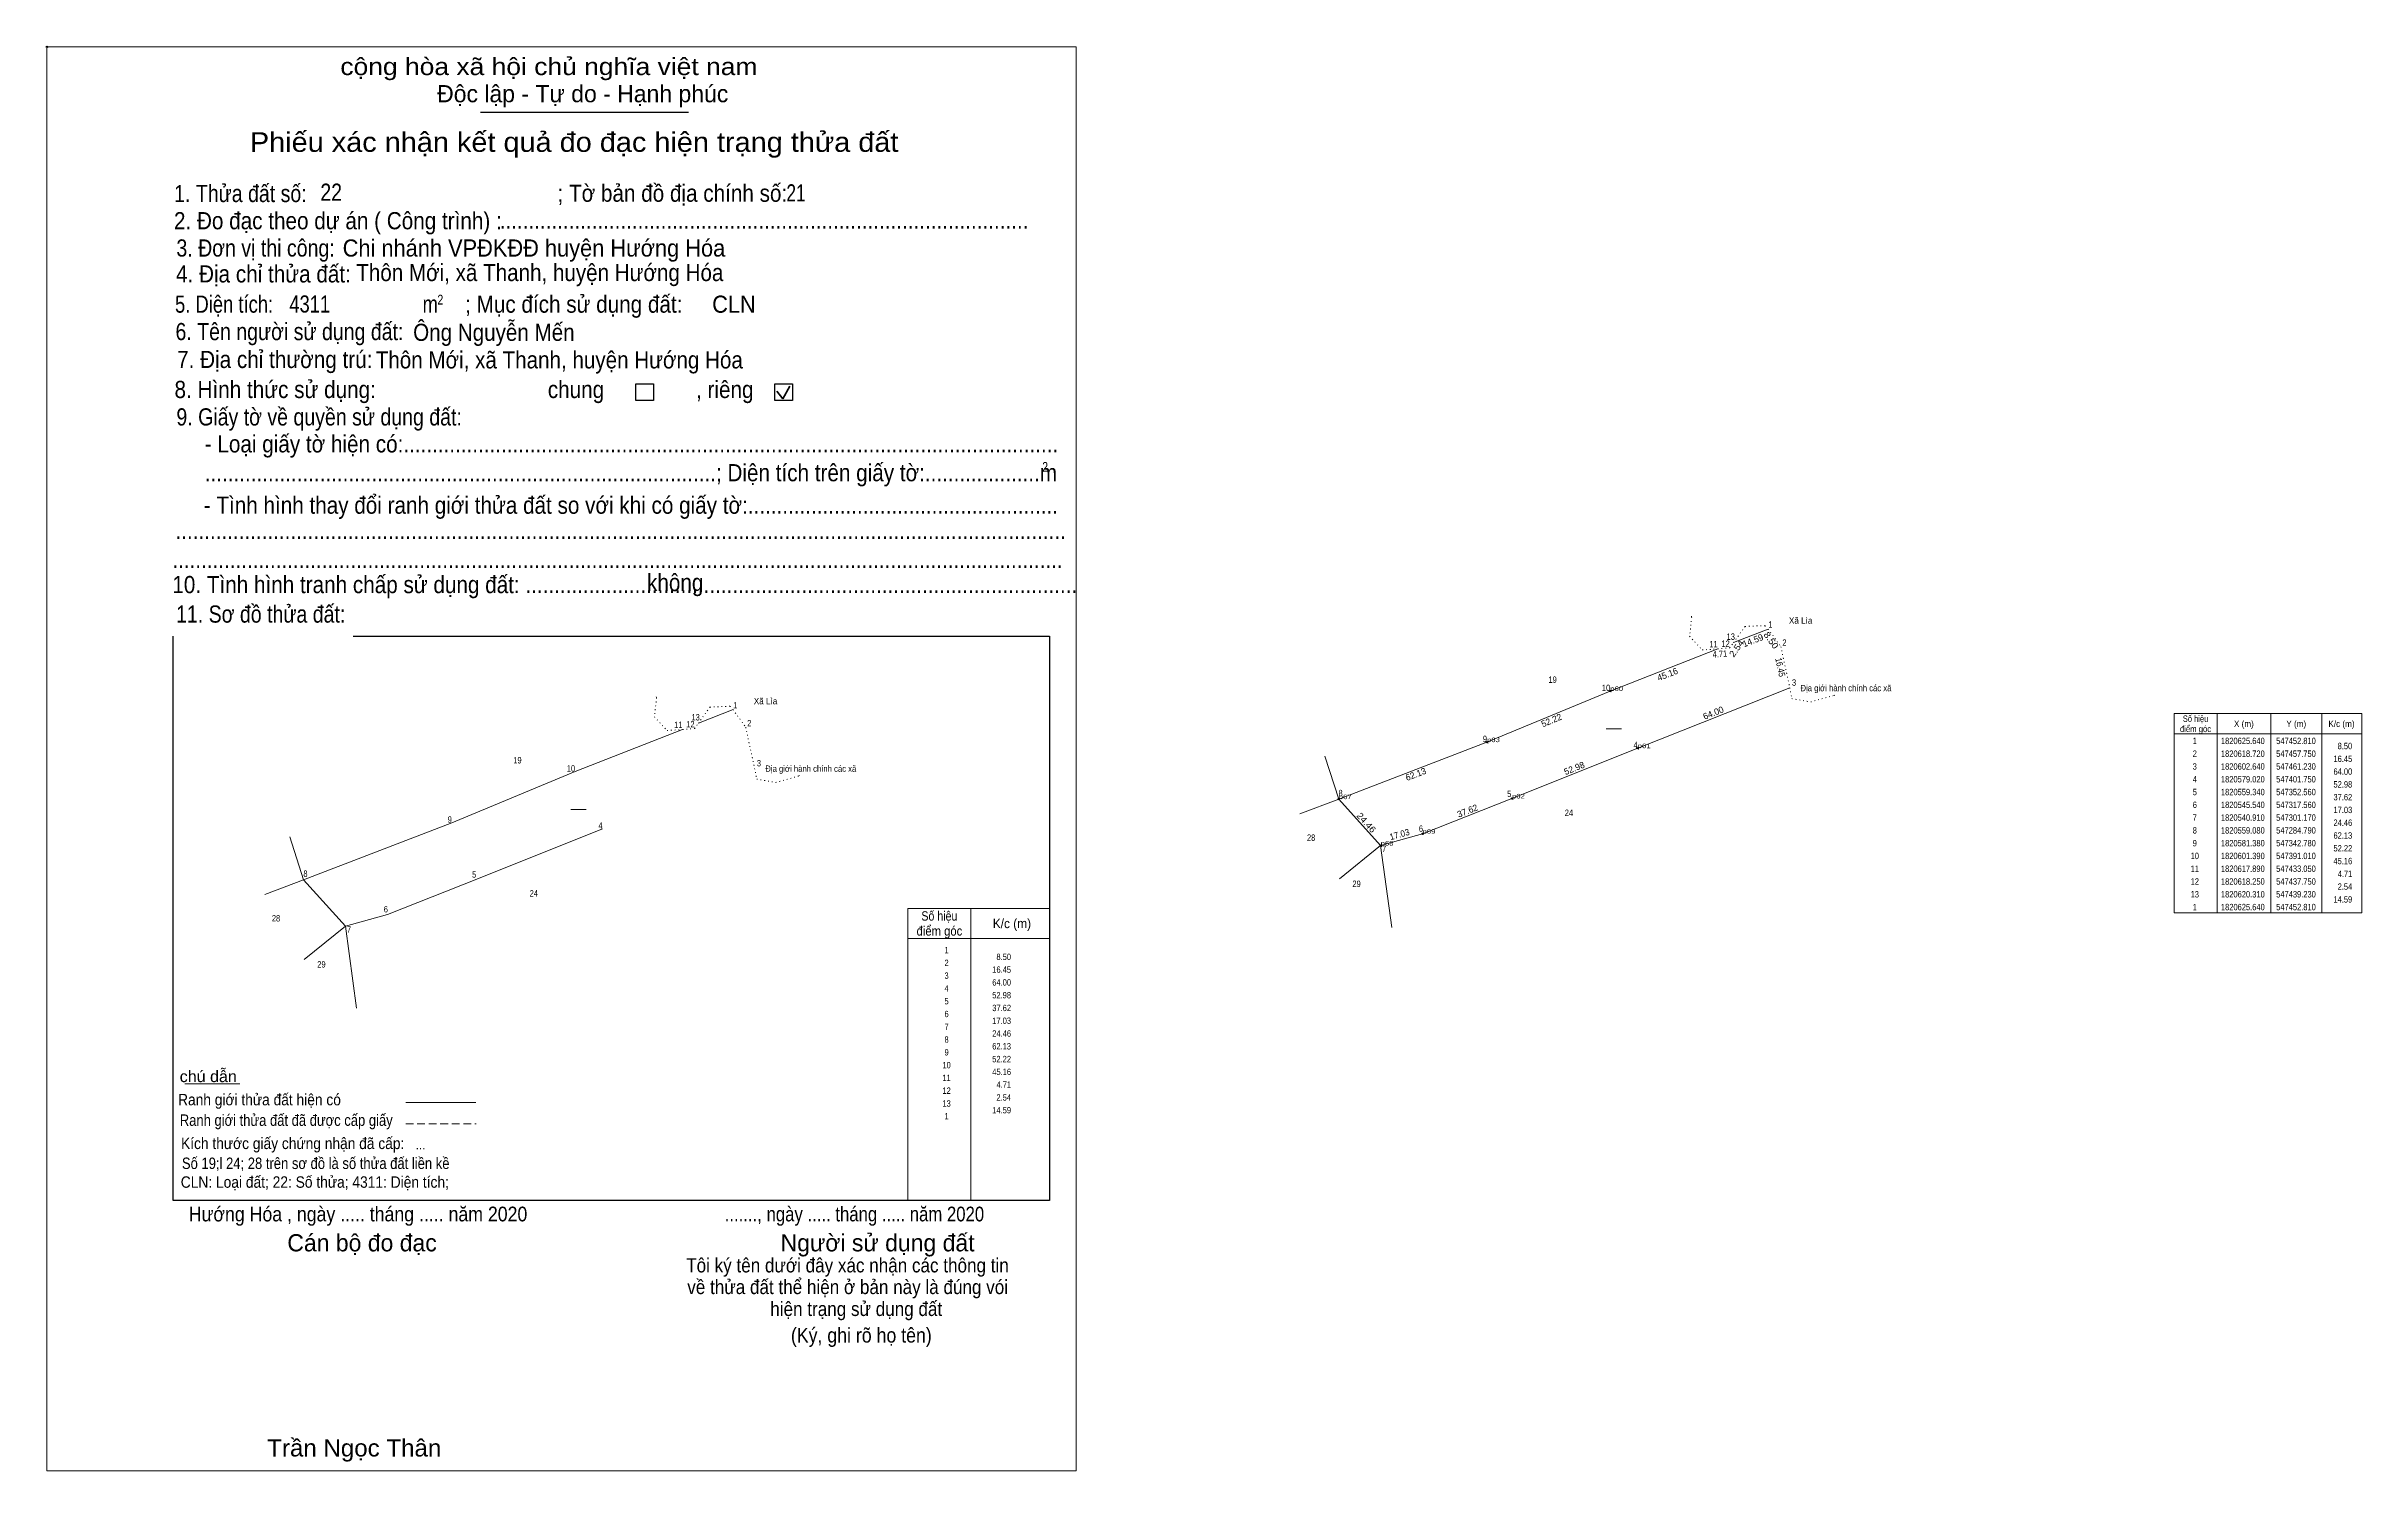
# Model space of a CAD drawing. Header units: metres. Extents: x 546779 to 547685, y 1820296 to 1820854.
import ezdxf
from ezdxf.enums import TextEntityAlignment as Align

# ---------------------------------------------------------------- set-up
doc = ezdxf.new("R2010")
doc.units = ezdxf.units.M
doc.header["$PDMODE"] = 32
doc.header["$PDSIZE"] = 0.5
doc.linetypes.add('DOTTED', pattern=[1.5, 0.3, -1.2])
doc.linetypes.add('MEDIUM_DASHED', pattern=[4.5, 3, -1.5])
for name, color, linetype, lineweight in [('10', 7, 'Continuous', 13), ('17', 7, 'Continuous', 13), ('2', 7, 'Continuous', 25), ('46', 7, 'DOTTED', 13), ('6', 7, 'Continuous', 13), ('63', 7, 'Continuous', 13)]:
    doc.layers.add(name, color=color, linetype=linetype, lineweight=lineweight)
doc.layers.add('12', color=7, linetype='Continuous')
doc.layers.add('7', color=7, linetype='Continuous')

msp = doc.modelspace()

# ---------------------------------------------------------------- linework, layer by layer
at = {"layer": '10'}
for p, q in [((547439.23, 1820620.31), (547452.81, 1820625.64)), ((547391.01, 1820601.39), (547433.05, 1820617.89)), ((547034.24, 1820588.78), (547047.82, 1820594.11)), ((546986.02, 1820569.86), (547028.06, 1820586.36)), ((547269.55, 1820553.36), (547284.79, 1820559.08)), ((547285.06, 1820527.89), (547301.17, 1820540.91)), ((547305.5, 1820508.86), (547301.17, 1820540.91)), ((546864.56, 1820521.83), (546879.8, 1820527.55)), ((546880.07, 1820496.36), (546896.18, 1820509.38)), ((546900.51, 1820477.33), (546896.18, 1820509.38))]:
    msp.add_line(p, q, dxfattribs=at)
for points in [[(547279.34, 1820575.84), (547284.79, 1820559.08), (547342.78, 1820581.38), (547391.01, 1820601.39)], [(547284.79, 1820559.08), (547301.17, 1820540.91), (547317.56, 1820545.54), (547352.56, 1820559.34), (547401.75, 1820579.02), (547461.23, 1820602.64)], [(546874.35, 1820544.31), (546879.8, 1820527.55), (546937.79, 1820549.85), (546986.02, 1820569.86)], [(546879.8, 1820527.55), (546896.18, 1820509.38), (546912.57, 1820514.01), (546947.57, 1820527.81), (546996.76, 1820547.49)]]:
    msp.add_lwpolyline(points, dxfattribs=at)
at = {"layer": '17'}
msp.add_line((546833.33, 1820447.68), (546854.83, 1820447.68), dxfattribs=at)
at = {"layer": '2'}
for p, q in [((546948.98, 1820827.8), (547030.42, 1820827.8)), ((546828.75, 1820402.13), (546828.75, 1820622.81)), ((546899.14, 1820622.81), (547138.97, 1820622.81)), ((547138.97, 1820622.81), (547171.58, 1820622.81)), ((547171.58, 1820622.81), (547171.58, 1820402.13))]:
    msp.add_line(p, q, dxfattribs=at)
at = {"layer": '2', "lineweight": 35}
for p, q in [((547067.29, 1820715.67), (547070.07, 1820720.66)), ((547064.99, 1820718.65), (547067.29, 1820715.67))]:
    msp.add_line(p, q, dxfattribs=at)
at = {"layer": '2', "lineweight": 13}
msp.add_lwpolyline([(546779.37, 1820853.35), (547182.07, 1820853.35), (547182.07, 1820296.37), (546779.37, 1820296.37)], close=True, dxfattribs=at)
at = {"layer": '2'}
for points in [[(547009.79, 1820721.52), (547016.7, 1820721.52), (547016.7, 1820715.07), (547009.79, 1820715.07)], [(547064.2, 1820721.52), (547071.12, 1820721.52), (547071.12, 1820715.07), (547064.2, 1820715.07)]]:
    msp.add_lwpolyline(points, close=True, dxfattribs=at)
msp.add_lwpolyline([(547171.58, 1820402.13), (546994.57, 1820402.13), (546828.75, 1820402.13)], dxfattribs=at)
msp.add_point((546779.37, 1820853.35), dxfattribs=at)
at = {"layer": '46'}
for p, q in [((547431.39, 1820617.77), (547432.86, 1820617.88)), ((547026.4, 1820586.24), (547027.87, 1820586.35))]:
    msp.add_line(p, q, dxfattribs=at)
for points in [[(547422.74, 1820630.63), (547422.89, 1820630.25), (547422.04, 1820622.78), (547427.02, 1820617.44), (547430.4, 1820617.69)], [(547433.05, 1820617.89), (547437.75, 1820618.25), (547439.34, 1820620.47)], [(547439.23, 1820620.31), (547443.76, 1820626.65), (547451.64, 1820626.95), (547452.51, 1820625.73)], [(547452.81, 1820625.64), (547457.75, 1820618.72), (547460.97, 1820603.96), (547461.23, 1820602.64)], [(547461.23, 1820602.64), (547462.06, 1820598.42), (547469.45, 1820597.13), (547478.57, 1820599.68), (547479.72, 1820600.19)], [(547017.75, 1820599.1), (547017.9, 1820598.72), (547017.05, 1820591.25), (547022.03, 1820585.91), (547025.41, 1820586.16)], [(547034.24, 1820588.78), (547038.77, 1820595.12), (547046.65, 1820595.42), (547047.52, 1820594.2)], [(547047.82, 1820594.11), (547052.76, 1820587.19), (547055.98, 1820572.43), (547056.24, 1820571.11)], [(547028.06, 1820586.36), (547032.76, 1820586.72), (547034.35, 1820588.94)], [(547056.24, 1820571.11), (547057.07, 1820566.89), (547064.46, 1820565.6), (547073.58, 1820568.15), (547074.73, 1820568.66)]]:
    msp.add_lwpolyline(points, dxfattribs=at)
at = {"layer": '6'}
msp.add_line((546919.8, 1820440.39), (546947.11, 1820440.39), dxfattribs=at)
at = {"layer": '6', "linetype": 'MEDIUM_DASHED'}
msp.add_line((546919.78, 1820432.06), (546947.25, 1820432.06), dxfattribs=at)
at = {"layer": '63'}
for p, q in [((547628.4, 1820592.57), (547628.4, 1820514.57)), ((547649.4, 1820592.57), (547649.4, 1820514.57)), ((547669.4, 1820592.57), (547669.4, 1820514.57)), ((547389.37, 1820586.53), (547395.37, 1820586.56)), ((547611.6, 1820584.57), (547685, 1820584.57)), ((546984.38, 1820555), (546990.38, 1820555.03)), ((547140.84, 1820516.33), (547140.84, 1820402.13)), ((547171.58, 1820516.33), (547171.58, 1820402.13)), ((547116.25, 1820504.62), (547171.58, 1820504.62))]:
    msp.add_line(p, q, dxfattribs=at)
msp.add_lwpolyline([(547611.6, 1820592.57), (547685, 1820592.57), (547685, 1820514.57), (547611.6, 1820514.57)], close=True, dxfattribs=at)
msp.add_lwpolyline([(547171.58, 1820402.13), (547116.25, 1820402.13), (547116.25, 1820516.33), (547171.58, 1820516.33)], dxfattribs=at)
at = {"layer": '7'}
for p in [(547391.01, 1820601.39), (547342.78, 1820581.38), (547401.75, 1820579.02), (547284.79, 1820559.08), (547352.56, 1820559.34), (547301.17, 1820540.91), (547317.56, 1820545.54)]:
    msp.add_point(p, dxfattribs=at)

# ---------------------------------------------------------------- texts
at = {"layer": '12', "width": 1.25}
for s, p in [('p60', (547391.01, 1820601.39)), ('p63', (547342.78, 1820581.38)), ('p61', (547401.75, 1820579.02)), ('p67', (547284.79, 1820559.08)), ('p62', (547352.56, 1820559.34)), ('p69', (547317.56, 1820545.54)), ('p68', (547301.17, 1820540.91))]:
    msp.add_text(s, height=1.8, dxfattribs=at).set_placement(p)
at = {"layer": '2'}
for s, height, width, p in [('cộng hòa xã hội chủ nghĩa việt nam', 6.721, 1.15, (546894.16, 1820842.34)), ('1. Thửa đất số:', 6.721, 0.85, (546829.15, 1820792.66)), ('22', 6.7, 0.85, (546886.34, 1820793.2)), ('; Tờ bản đồ địa chính số:', 6.721, 0.9, (546979.14, 1820792.78)), ('21', 6.703, 0.75, (547068.7, 1820792.92)), ('2. Đo đạc theo dự án ( Công trình) : ', 6.725, 0.9, (546829.07, 1820782.02)), ('............................................................................................', 6.725, 0.9, (546956.5, 1820782.32)), ('3. Đơn vị thi công:', 6.725, 0.85, (546830.02, 1820771.34)), ('Chi nhánh VPĐKĐĐ huyện Hướng Hóa', 6.711, 0.95, (546895.07, 1820771.34)), ('4. Địa chỉ thửa đất:', 6.725, 0.9, (546829.88, 1820761.21)), ('Thôn Mới, xã Thanh, huyện Hướng Hóa', 6.696, 0.9, (546900.39, 1820761.75)), ('5. Diện tích:', 6.725, 0.8, (546829.48, 1820749.38)), ('4311', 6.7, 0.8, (546874.21, 1820749.45)), ('2', 3.84, 0.8, (546932.15, 1820752.57)), ('; Mục đích sử dụng đất:', 6.721, 0.9, (546942.99, 1820749.38)), (' CLN', 6.696, 0.95, (547037.27, 1820749.37)), ('Ông Nguyễn Mến', 6.696, 0.9, (546922.65, 1820738.37)), ('m', 6.721, 0.8, (546926.34, 1820749.38)), ('6. Tên người sử dụng đất:', 6.725, 0.85, (546829.66, 1820738.65)), ('7. Địa chỉ thường trú:', 6.725, 0.9, (546830.3, 1820727.74)), ('Thôn Mới, xã Thanh, huyện Hướng Hóa', 6.696, 0.9, (546908.01, 1820727.58)), ('8. Hình thức sử dụng:', 6.725, 0.9, (546829.28, 1820716)), ('chung                , riêng', 6.721, 0.9, (546975.33, 1820716)), ('9. Giấy tờ về quyền sử dụng đất:', 6.725, 0.85, (546830.02, 1820705.26)), ('     - Loại giấy tờ hiện có:..................................................................................................................', 6.721, 0.9, (546829.88, 1820694.72)), ('     .........................................................................................; Diện tích trên giấy tờ:....................m', 6.721, 0.9, (546829.88, 1820683.44)), ('2', 3.84, 0.8, (547168.77, 1820687.14)), ('     - Tình hình thay đổi ranh giới thửa đất so với khi có giấy tờ:......................................................', 6.721, 0.9, (546829.48, 1820670.73)), ('...........................................................................................................................................................', 6.721, 0.9, (546829.66, 1820660.89)), ('10. Tình hình tranh chấp sử dụng đất: ................................................................................................', 6.725, 0.9, (546828.42, 1820639.67)), ('...........................................................................................................................................................', 6.721, 0.9, (546828.42, 1820649.47)), ('không', 6.721, 0.9, (547014.15, 1820640.48)), ('11. Sơ đồ thửa đất:', 6.725, 0.85, (546829.88, 1820628.13)), ('Hướng Hóa , ngày ..... tháng ..... năm 2020', 5.758, 0.9, (546834.85, 1820393.9)), ('......., ngày ..... tháng ..... năm 2020', 5.758, 0.85, (547044.54, 1820393.9)), ('(Ký, ghi rõ họ tên)', 5.761, 0.9, (547070.44, 1820346.49)), ('Trần Ngọc Thân', 6.711, 1.05, (546865.56, 1820301.92))]:
    msp.add_text(s, height=height, dxfattribs=dict(at, width=width)).set_placement(p)
for s, p in [('Độc lập - Tự do - Hạnh phúc', (546932.03, 1820831.71)), ('Cán bộ đo đạc', (546873.41, 1820382.17)), ('Người sử dụng đất', (547066.41, 1820382.17))]:
    msp.add_text(s, height=6.721, dxfattribs=at).set_placement(p)
for s, height, width, p in [('Phiếu xác nhận kết quả đo đạc hiện trạng thửa đất', 7.679, 1.1, (546985.635, 1820812.31)), ('...', 3.725, 0.9, (546925.535, 1820422.08)), ('Tôi ký tên dưới đây xác nhận các thông tin', 5.552, 0.9, (547092.58, 1820373.94)), ('về thửa đất thể hiện ở bản này là đúng vói', 5.552, 0.9, (547092.645, 1820365.46)), ('hiện trạng sử dụng đất', 5.552, 0.9, (547096, 1820356.88))]:
    msp.add_text(s, height=height, dxfattribs=dict(at, width=width)).set_placement(p, align=Align.CENTER)
at = {"layer": '6'}
for s, height, width, p in [('chú dẫn', 4.473, 1.05, (546831.31, 1820448.38)), ('Ranh giới thửa đất hiện có ', 4.473, 0.9, (546830.68, 1820439.3)), ('Ranh giới thửa đất đã được cấp giấy', 4.473, 0.85, (546831.35, 1820431.26)), ('Kích thước giấy chứng nhận đã cấp:', 4.473, 0.9, (546831.84, 1820422.19)), ('CLN: Loại đất; 22: Số thửa; 4311: Diện tích;', 4.48, 0.9, (546831.72, 1820407.05)), ('Số 19;l 24; 28 trên sơ đồ là số thửa đất liền kề', 4.48, 0.85, (546832.18, 1820414.39))]:
    msp.add_text(s, height=height, dxfattribs=dict(at, width=width)).set_placement(p)
at = {"layer": '63'}
for s, width, p in [(' 1', 0.75, (547454.46, 1820626.12)), (' 11', 0.8, (547433.01, 1820618.46)), (' 12', 0.85, (547437.75, 1820618.65)), (' 13', 0.85, (547439.79, 1820621.4)), (' 2', 0.85, (547459.97, 1820619.08)), (' 10', 0.85, (547391.01, 1820601.39)), (' 3', 0.8, (547463.73, 1820603.44)), (' 13', 0.85, (547034.8, 1820589.87)), (' 1', 0.75, (547049.47, 1820594.59)), (' 11', 0.8, (547028.02, 1820586.93)), (' 12', 0.85, (547032.76, 1820587.12)), (' 2', 0.85, (547054.98, 1820587.55)), (' 9', 0.85, (547342.78, 1820581.38)), (' 3', 0.8, (547058.74, 1820571.91)), (' 4', 0.85, (547401.75, 1820579.02)), ('16.45', 0.85, (547681.3, 1820573.62)), ('8.50', 0.85, (547681.3, 1820578.62)), (' 10', 0.85, (546986.02, 1820569.86)), ('52.98', 0.85, (547681.3, 1820563.62)), ('64.00', 0.85, (547681.3, 1820568.62)), (' 8', 0.8, (547286.31, 1820560.21)), (' 5', 0.8, (547352.31, 1820559.9)), ('37.62', 0.85, (547681.3, 1820558.62)), ('17.03', 0.85, (547681.3, 1820553.62)), (' 9', 0.85, (546937.79, 1820549.85)), (' 4', 0.85, (546996.76, 1820547.49)), (' 6', 0.85, (547317.76, 1820546.3)), ('24.46', 0.85, (547681.3, 1820548.62)), (' 7', 0.8, (547303.35, 1820538.38)), ('52.22', 0.85, (547681.3, 1820538.62)), ('62.13', 0.85, (547681.3, 1820543.62)), (' 8', 0.8, (546881.32, 1820528.68)), (' 5', 0.8, (546947.32, 1820528.37)), ('45.16', 0.85, (547681.3, 1820533.62)), ('4.71', 0.8, (547681.3, 1820528.62)), ('14.59', 0.85, (547681.3, 1820518.62)), ('2.54', 0.85, (547681.3, 1820523.62)), (' 6', 0.85, (546912.77, 1820514.77)), (' 7', 0.8, (546898.36, 1820506.85)), ('16.45', 0.85, (547156.56, 1820491.15)), ('8.50', 0.85, (547156.56, 1820496.15)), ('52.98', 0.85, (547156.56, 1820481.15)), ('64.00', 0.85, (547156.56, 1820486.15)), ('37.62', 0.85, (547156.56, 1820476.15)), ('24.46', 0.85, (547156.56, 1820466.15)), ('17.03', 0.85, (547156.56, 1820471.15)), ('52.22', 0.85, (547156.56, 1820456.15)), ('62.13', 0.85, (547156.56, 1820461.15)), ('45.16', 0.85, (547156.56, 1820451.15)), ('4.71', 0.8, (547156.56, 1820446.15)), ('14.59', 0.85, (547156.56, 1820436.15)), ('2.54', 0.85, (547156.56, 1820441.15))]:
    msp.add_text(s, height=2.5, dxfattribs=dict(at, width=width)).set_placement(p, align=Align.RIGHT)
for s, height, width, p in [('Xã Lìa', 2.5, 0.95, (547465.5, 1820627.72)), ('19', 2.5, 0.85, (547368.435, 1820604.58)), ('Địa giới hành chính các xã', 2.5, 0.9, (547483.215, 1820601.3)), ('Xã Lìa', 2.5, 0.95, (547060.51, 1820596.19)), ('điểm góc', 2.5, 0.9, (547620, 1820585.32)), ('Số hiệu', 2.5, 0.85, (547620, 1820589.32)), ('X (m)', 2.5, 0.95, (547638.9, 1820587.32)), ('Y (m)', 2.5, 0.95, (547659.395, 1820587.32)), ('K/c (m)', 2.5, 0.95, (547677.1, 1820587.32)), ('19', 2.5, 0.85, (546963.445, 1820573.05)), (' 2', 2.5, 0.85, (547619.3, 1820575.62)), (' 1', 2.5, 0.75, (547619.295, 1820580.62)), ('1820625.640', 2.5, 0.85, (547638.5, 1820580.62)), ('1820618.720', 2.5, 0.85, (547638.5, 1820575.62)), ('547452.810', 2.5, 0.85, (547659.305, 1820580.62)), ('547457.750', 2.5, 0.85, (547659.305, 1820575.62)), ('Địa giới hành chính các xã', 2.5, 0.9, (547078.225, 1820569.77)), (' 4', 2.5, 0.85, (547619.295, 1820565.62)), (' 3', 2.5, 0.8, (547619.3, 1820570.62)), ('1820602.640', 2.5, 0.85, (547638.5, 1820570.62)), ('1820579.020', 2.5, 0.85, (547638.5, 1820565.62)), ('547461.230', 2.5, 0.85, (547659.305, 1820570.62)), ('547401.750', 2.5, 0.85, (547659.305, 1820565.62)), (' 5', 2.5, 0.8, (547619.3, 1820560.62)), (' 6', 2.5, 0.85, (547619.3, 1820555.62)), ('1820559.340', 2.5, 0.85, (547638.5, 1820560.62)), ('1820545.540', 2.5, 0.85, (547638.5, 1820555.62)), ('547352.560', 2.5, 0.85, (547659.305, 1820560.62)), ('547317.560', 2.5, 0.85, (547659.305, 1820555.62)), ('24', 2.5, 0.85, (547374.845, 1820552.51)), (' 8', 2.5, 0.8, (547619.3, 1820545.62)), (' 7', 2.5, 0.8, (547619.3, 1820550.62)), ('1820540.910', 2.5, 0.85, (547638.5, 1820550.62)), ('1820559.080', 2.5, 0.85, (547638.5, 1820545.62)), ('547301.170', 2.5, 0.85, (547659.305, 1820550.62)), ('547284.790', 2.5, 0.85, (547659.305, 1820545.62)), ('28', 2.5, 0.8, (547273.98, 1820542.76)), (' 10', 2.5, 0.85, (547619.295, 1820535.62)), (' 9', 2.5, 0.85, (547619.295, 1820540.62)), ('1820581.380', 2.5, 0.85, (547638.5, 1820540.62)), ('1820601.390', 2.5, 0.85, (547638.5, 1820535.62)), ('547342.780', 2.5, 0.85, (547659.305, 1820540.62)), ('547391.010', 2.5, 0.85, (547659.305, 1820535.62)), (' 11', 2.5, 0.8, (547619.295, 1820530.62)), ('1820617.890', 2.5, 0.85, (547638.5, 1820530.62)), ('547433.050', 2.5, 0.85, (547659.305, 1820530.62)), ('24', 2.5, 0.85, (546969.855, 1820520.98)), ('29', 2.5, 0.85, (547291.755, 1820524.73)), (' 12', 2.5, 0.85, (547619.3, 1820525.62)), (' 13', 2.5, 0.85, (547619.3, 1820520.62)), ('1820618.250', 2.5, 0.85, (547638.5, 1820525.62)), ('1820620.310', 2.5, 0.85, (547638.5, 1820520.62)), ('547437.750', 2.5, 0.85, (547659.305, 1820525.62)), ('547439.230', 2.5, 0.85, (547659.305, 1820520.62)), ('28', 2.5, 0.8, (546868.99, 1820511.23)), ('Số hiệu', 3.66, 0.85, (547128.525, 1820511.56)), ('K/c (m)', 3.66, 0.95, (547156.91, 1820508.63)), (' 1', 2.5, 0.75, (547619.295, 1820515.62)), ('1820625.640', 2.5, 0.85, (547638.5, 1820515.62)), ('547452.810', 2.5, 0.85, (547659.305, 1820515.62)), ('điểm góc', 3.66, 0.9, (547128.545, 1820505.7)), ('29', 2.5, 0.85, (546886.765, 1820493.2)), (' 2', 2.5, 0.85, (547130.94, 1820493.79)), (' 1', 2.5, 0.75, (547130.935, 1820498.79)), (' 4', 2.5, 0.85, (547130.935, 1820483.79)), (' 3', 2.5, 0.8, (547130.94, 1820488.79)), (' 5', 2.5, 0.8, (547130.94, 1820478.79)), (' 6', 2.5, 0.85, (547130.94, 1820473.79)), (' 8', 2.5, 0.8, (547130.94, 1820463.79)), (' 7', 2.5, 0.8, (547130.94, 1820468.79)), (' 9', 2.5, 0.85, (547130.935, 1820458.79)), (' 10', 2.5, 0.85, (547130.935, 1820453.79)), (' 11', 2.5, 0.8, (547130.935, 1820448.79)), (' 12', 2.5, 0.85, (547130.94, 1820443.79)), (' 13', 2.5, 0.85, (547130.94, 1820438.79)), (' 1', 2.5, 0.75, (547130.935, 1820433.79))]:
    msp.add_text(s, height=height, dxfattribs=dict(at, width=width)).set_placement(p, align=Align.CENTER)
for s, rotation, width, p in [('2.54', 54.305, 1.1, (547441.417, 1820617.316)), ('8.50', 305.522, 1.1, (547452.931, 1820620.496)), ('4.71', 4.38, 0.85, (547434, 1820614.621)), ('16.45', 282.212, 0.9, (547456.326, 1820610.409)), ('24.46', 312.034, 1.1, (547294.635, 1820549.077)), ('17.03', 15.774, 0.95, (547308.9, 1820544.085))]:
    msp.add_text(s, height=2.5, rotation=rotation, dxfattribs=dict(at, width=width)).set_placement(p, align=Align.CENTER)
for s, rotation, p in [('14.59', 21.429, (547447.278, 1820619.979)), ('45.16', 21.429, (547413.863, 1820606.765)), ('52.22', 22.533, (547368.506, 1820588.767)), ('64.00', 21.658, (547431.794, 1820591.652)), ('62.13', 21.034, (547315.366, 1820567.662)), ('52.98', 21.805, (547377.396, 1820570.019)), ('37.62', 21.519, (547335.602, 1820553.341))]:
    msp.add_text(s, height=2.5, rotation=rotation, dxfattribs=at).set_placement(p, align=Align.CENTER)

doc.saveas('drawing.dxf')
